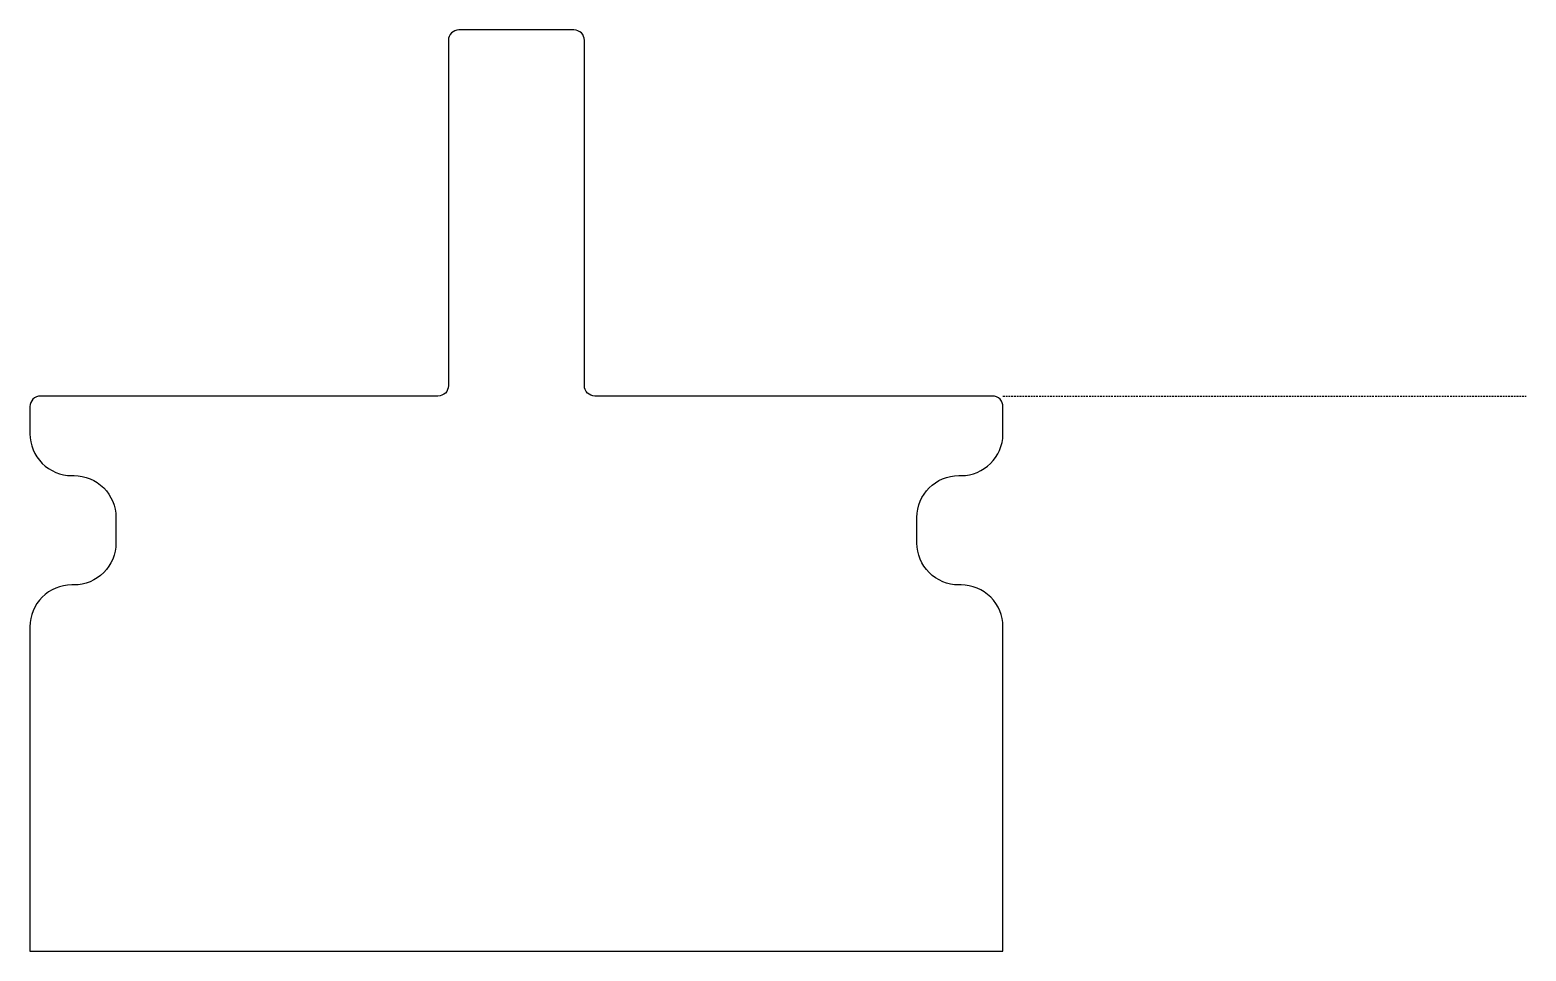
# Model space of a CAD drawing. Header units: millimetres. Extents: x -40 to 103, y -88 to 0.
import ezdxf

# ---------------------------------------------------------------- set-up
doc = ezdxf.new("R2010")
doc.units = ezdxf.units.MM
doc.linetypes.add('DASHED', pattern=[0.2067, 0.1654, -0.0413])

msp = doc.modelspace()

# ---------------------------------------------------------------- linework, layer by layer
at = {"color": 181, "linetype": 'DASHED', "lineweight": 25, "true_color": 0xa666ff}
msp.add_line((53, -35), (103, -35), dxfattribs=at)
msp.add_lwpolyline([(12, 0), (1, 0, 0.414214), (0, -1), (0, -34, -0.414214), (-1, -35), (-39, -35, 0.414214), (-40, -36), (-40, -38.6, 0.414214), (-36, -42.6), (-35.78, -42.6, -0.414214), (-31.78, -46.6), (-31.78, -49.05, -0.414214), (-35.78, -53.05), (-36, -53.05, 0.414214), (-40, -57.05), (-40, -88.05), (53, -88.05), (53, -57.05, 0.414214), (49, -53.05), (48.78, -53.05, -0.414214), (44.78, -49.05), (44.78, -46.6, -0.414173), (48.78, -42.6), (49, -42.6, 0.410212), (53, -38.65), (53, -36.05, 0.430169), (52, -35), (14, -35, -0.414214), (13, -34), (13, -1, 0.414214)], format="xyb", close=True)

doc.saveas('drawing.dxf')
